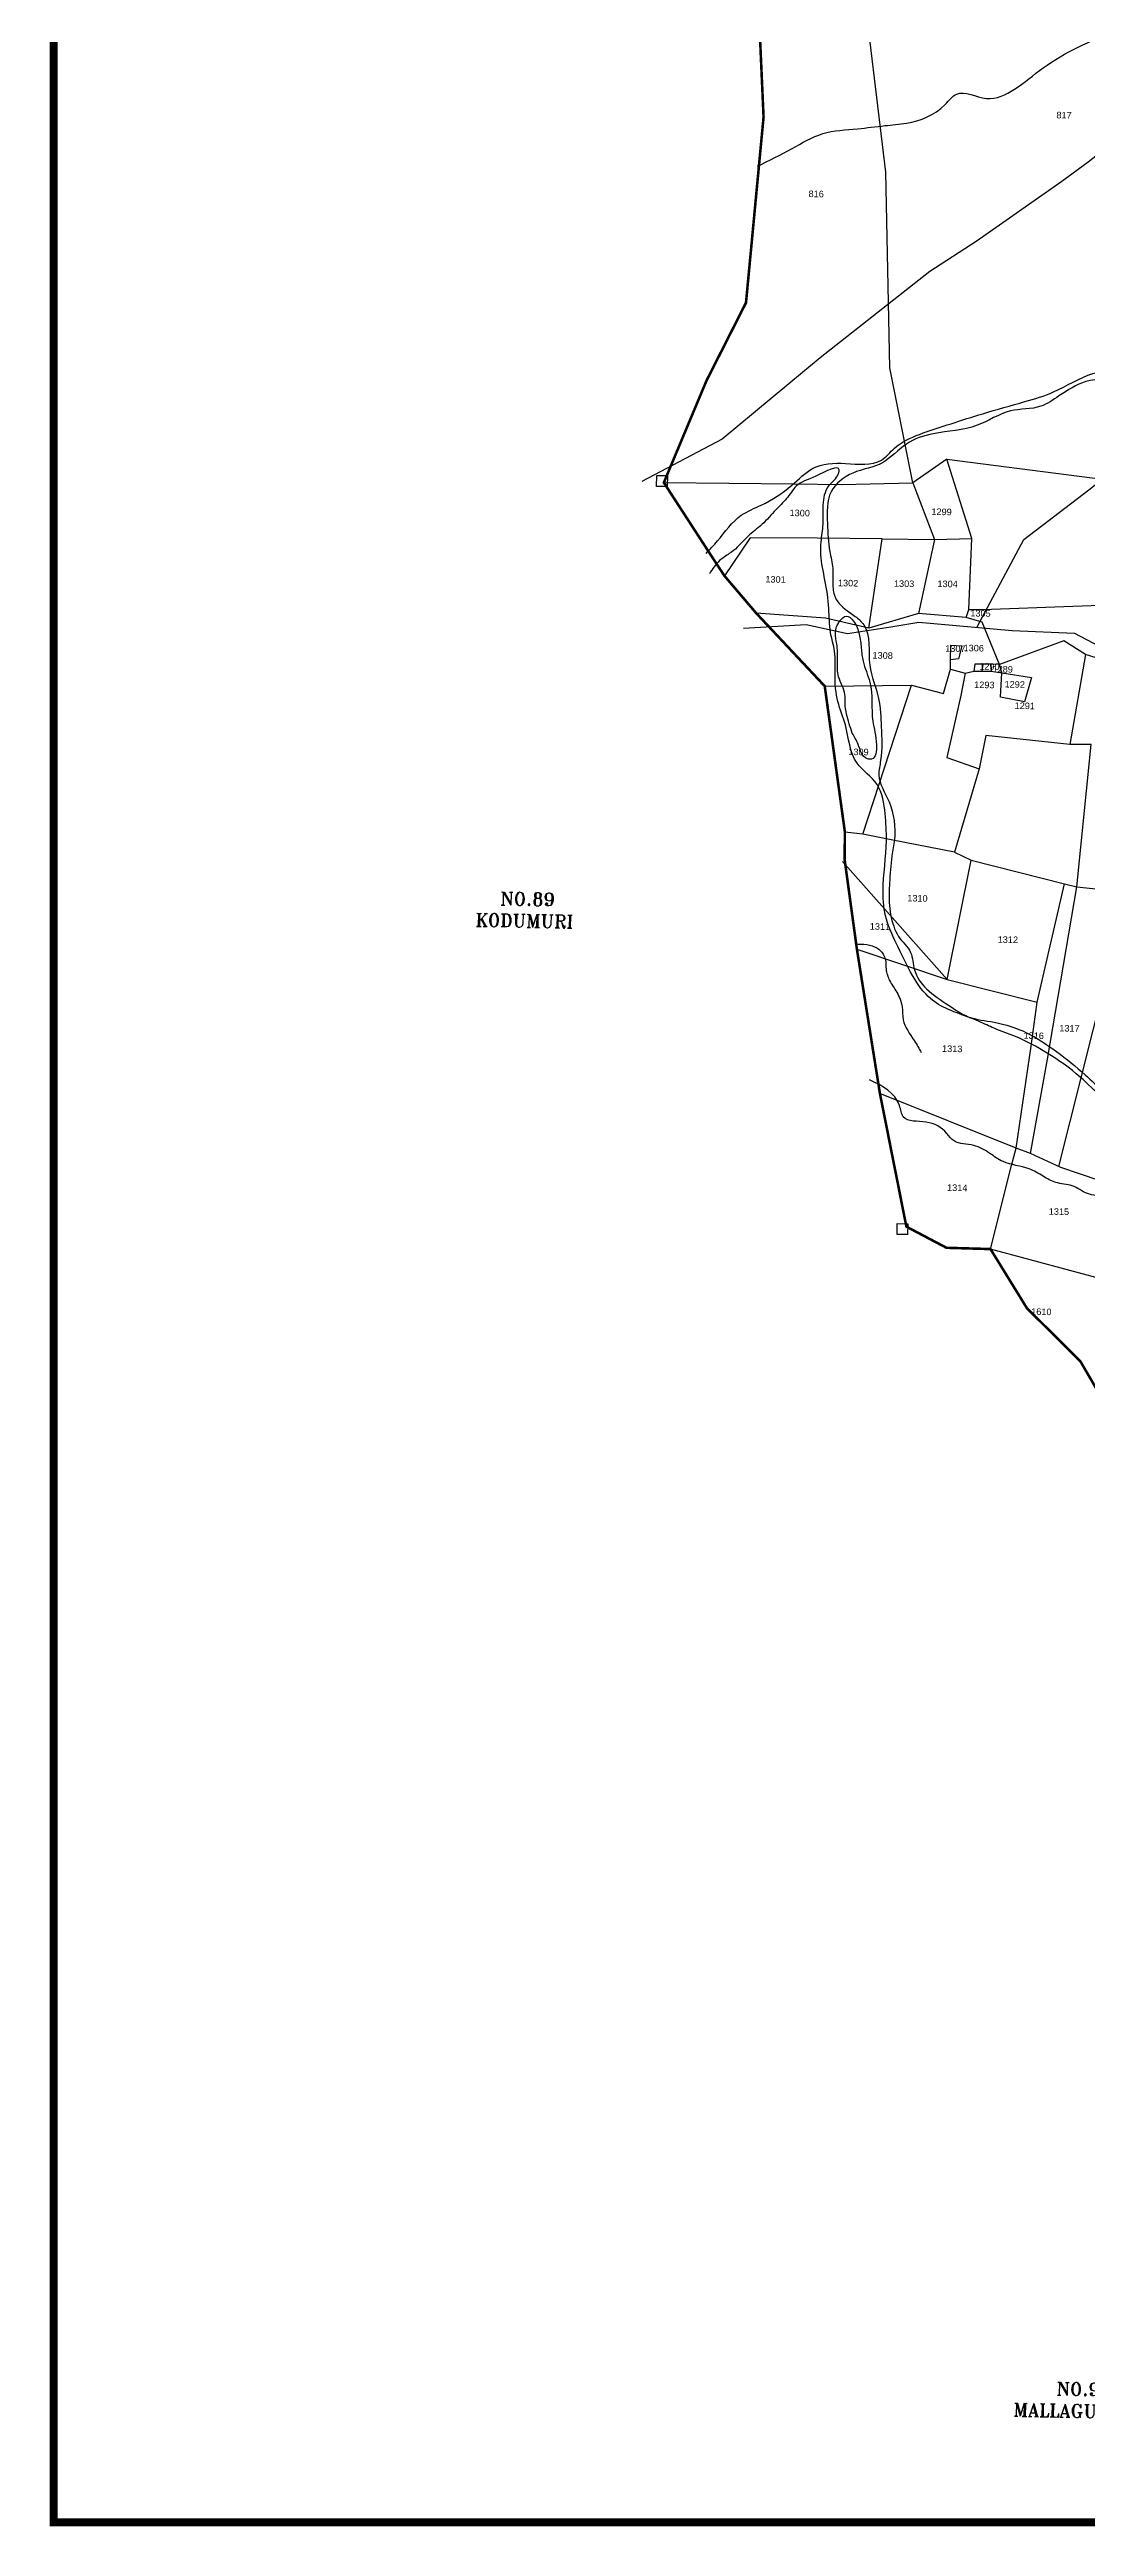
# Model space of a CAD drawing. Header units: inches. Extents: x 180371 to 213934, y 1621195 to 1632901.
# Drawn here: x 180371 to 182397, y 1621195 to 1626032 of the extents above; entities that cross this region are included whole.
import ezdxf
from ezdxf.enums import TextEntityAlignment as Align

# ---------------------------------------------------------------- set-up
doc = ezdxf.new("R2010")
doc.units = ezdxf.units.IN
doc.header["$MEASUREMENT"] = 0
for name, color, linetype in [('DIMENSION', 7, 'Continuous'), ('PAPER SIZE', 5, 'Continuous'), ('PLOTS', 7, 'Continuous'), ('ROAD', 1, 'Continuous'), ('STREAM', 4, 'Continuous'), ('VILLAGE BOUNDARY', 5, 'Continuous'), ('VILLAGE BOUNDRY STONES', 1, 'Continuous')]:
    doc.layers.add(name, color=color, linetype=linetype)
doc.styles.add('section', font='romant.shx', dxfattribs={"height": 2})
doc.styles.get("Standard").update_dxf_attribs({"font": 'arial.ttf'})

msp = doc.modelspace()

# ---------------------------------------------------------------- linework, layer by layer
at = {"layer": 'PAPER SIZE', "color": 5, "const_width": 16}
msp.add_lwpolyline([(180378.6, 1629257.8), (190010.1, 1629257.8), (190010.1, 1621202.7), (180378.6, 1621202.7)], close=True, dxfattribs=at)
at = {"layer": 'PLOTS'}
for points in [[(182159.9, 1624922.6), (182164.9, 1624938.4), (182171.3, 1625077.1), (182122.1, 1625231.9), (182055.7, 1625185.5), (182011.2, 1625410.3), (182003.4, 1625792.7), (181954.2, 1626198), (181962.1, 1626292.6), (181957.3, 1626331.2), (181950.1, 1626370), (181920.6, 1626355.7), (181907.3, 1626388), (181752.3, 1626294.3), (181553, 1626267.3), (181503, 1626240.4), (181312.3, 1626194.2)], [(182164.9, 1624938.4), (182191.7, 1624938.2), (182668.7, 1624956), (182671.3, 1624961.5), (182642.1, 1625157.9), (182602.7, 1625369.4), (182785.7, 1625940.4), (182867.1, 1626208.4), (182844.6, 1626310.4), (182802.8, 1626348), (182802.3, 1626371.9), (182837.4, 1626372), (182843.2, 1626346.2), (182802.8, 1626348)], [(182122.1, 1625231.9), (182638.8, 1625165.3)], [(181569.8, 1625186.1), (181823.4, 1625183.6), (181916.6, 1625182.7), (182055.7, 1625185.5), (182098.4, 1625074.9), (182171.3, 1625077.1)], [(181996.1, 1625076.4), (181868.8, 1625077.4), (181738.3, 1625078.4), (181688.3, 1625003.8)], [(181970.2, 1624902.1), (181996.1, 1625076.4), (182098.4, 1625074.9)], [(182098.4, 1625074.9), (182066.8, 1624930.4)], [(182129.2, 1624822.1), (182158.2, 1624814.1), (182174.9, 1624818), (182191.1, 1624818), (182208.7, 1624818), (182229.8, 1624814.7), (182287.4, 1624805.6), (182273.7, 1624758), (182226.7, 1624767.4), (182229.8, 1624814.7), (182224.8, 1624831.2), (182191.3, 1624913.8), (182159.9, 1624922.6), (182066.8, 1624930.4), (181970.2, 1624902.1), (181885.6, 1624921.5), (181750.3, 1624931)], [(181958.2, 1624499.9), (181990.2, 1624597.1), (182053, 1624790.6), (182115.7, 1624774.4), (182129.2, 1624822.1), (182129.6, 1624840.3), (182130.1, 1624868.5), (182151.3, 1624867.5), (182145.1, 1624841.7), (182129.6, 1624840.3)], [(182473.8, 1624378.6), (182486.9, 1624688.4), (182486.9, 1624821.2), (182393.1, 1624850.6), (182350.7, 1624877.2), (182224.8, 1624831.2), (182208.4, 1624831.3), (182193.2, 1624831.5), (182176.9, 1624831.3), (182174.9, 1624818)], [(182191.1, 1624818), (182193.2, 1624831.5)], [(182208.4, 1624831.3), (182208.7, 1624818)], [(182393.1, 1624850.6), (182362.2, 1624674.4)], [(181883.9, 1624788.6), (182053, 1624790.6)], [(182158.2, 1624814.1), (182149.4, 1624770.7), (182122.5, 1624649), (182185.1, 1624627.3)], [(182439.5, 1623626.6), (182207.5, 1623689.3), (182248.8, 1623852.4), (182257.4, 1623886.6), (182287.2, 1624085.8), (182298.6, 1624171.8), (182352.2, 1624402.4), (182375.9, 1624396.8), (182404.1, 1624674.9), (182362.2, 1624674.4), (182198.7, 1624692.2), (182185.1, 1624627.3), (182137.2, 1624464.1), (182013.5, 1624488.8), (181958.2, 1624499.9), (181923.2, 1624503.8)], [(181918.6, 1624446.3), (182122.6, 1624215.9)], [(182122.6, 1624215.9), (182170, 1624449)], [(182137.2, 1624464.1), (182170, 1624449), (182352.2, 1624402.4)], [(182375.9, 1624396.8), (182475.7, 1624386.3), (182519.6, 1624349.1), (182653.1, 1624328.8), (182763.3, 1624312.5), (182901.2, 1624334.1), (183134, 1624184.5), (183151.1, 1624263.8), (183066, 1624336.8), (182923.2, 1624435.8), (182900.3, 1624329.5), (182911.3, 1624179.2), (182910.5, 1624065.2), (182895.5, 1623957.2), (182887.7, 1623900.8), (182886.4, 1623841.1), (182609.6, 1623810.2), (182419.9, 1623823.1), (182345.1, 1623848.3), (182285.7, 1623876.1), (182257.4, 1623886.6), (181991.6, 1623993.3)], [(182285.7, 1623876.1), (182318.9, 1624060.3), (182375.9, 1624396.8)], [(182475.7, 1624386.3), (182407.5, 1624116.5), (182340.3, 1623850.5)], [(181946.7, 1624274.9), (182122.6, 1624215.9), (182298.6, 1624171.8)]]:
    msp.add_lwpolyline(points, dxfattribs=at)
at = {"layer": 'ROAD'}
for points in [[(184239.2, 1626764), (184191.7, 1626720.9), (184160.1, 1626675), (184044.5, 1626611.3), (183840.3, 1626510.3), (183751.8, 1626455.2), (183576.6, 1626385.9), (183478.9, 1626353.8), (183418.6, 1626343.5), (183349.6, 1626327), (183226.8, 1626265.7), (183184.4, 1626253.8), (183163, 1626226), (183119.9, 1626207.2), (182771.3, 1626062.1), (182572.1, 1625948.3), (182398.1, 1625811.7), (182346.5, 1625774), (182179.4, 1625657.2), (182089.2, 1625598.3), (181875, 1625430.1), (181683.9, 1625271), (181526.6, 1625188)], [(182181.2, 1624904.2), (182272.8, 1625075), (182399.7, 1625172), (182540.5, 1625283.7), (182801.9, 1625697.5), (183033, 1626026.1), (183163, 1626226)], [(181725.5, 1624901.6), (181847.6, 1624909), (181928.6, 1624891.7), (182013, 1624904.6), (182067.8, 1624913.9), (182250.1, 1624897), (182371.4, 1624892.3), (182466.2, 1624842.2)]]:
    msp.add_lwpolyline(points, dxfattribs=at)
at = {"layer": 'STREAM'}
for points in [[(181652.2, 1625047.6), (181674.7, 1625072.5), (181721, 1625122.3), (181760.1, 1625142.2), (181819.6, 1625181), (181860.3, 1625213.5), (181924.5, 1625223.6), (181994.7, 1625230.2), (182020.1, 1625253.4), (182068.7, 1625280.4), (182130.5, 1625301.2), (182192.3, 1625320.7), (182274.8, 1625344.4), (182330.6, 1625363.3), (182407.4, 1625399.1), (182478.3, 1625408.3), (182508.7, 1625409.7), (182600.9, 1625416.6), (182690.4, 1625422.1), (182812.7, 1625434.4), (182884.3, 1625441.6), (182983.4, 1625461.7), (183028.8, 1625464.1), (183082.7, 1625487.7), (183230.9, 1625532.2), (183313.7, 1625567.2), (183325.6, 1625595), (183411.5, 1625617.3), (183473.4, 1625638.1), (183528.1, 1625669.1), (183547.3, 1625694.7), (183579.2, 1625722.1), (183647, 1625765.1), (183705.8, 1625804.7), (183761.3, 1625838.9), (183812.5, 1625863.3), (183852.6, 1625897.2), (183876.6, 1625929.4), (183907.9, 1625953), (183966.8, 1625993.9), (184041.4, 1626054.5), (184072.4, 1626101.2), (184119.6, 1626157), (184146.7, 1626176.5), (184227, 1626214), (184259.5, 1626232.7), (184279.7, 1626278.3), (184299.5, 1626296.6), (184350.2, 1626327.7), (184396.6, 1626344.1), (184450.3, 1626328.3), (184480.6, 1626305.7), (184503.9, 1626301.3), (184544.4, 1626321.1), (184567.9, 1626354.2), (184633.9, 1626417), (184677.9, 1626476.8), (184718.2, 1626556.8), (184728.7, 1626583.9), (184746.4, 1626633), (184765.8, 1626730.5), (184778.1, 1626780.3), (184796.9, 1626850.7), (184828.3, 1626920.1), (184851.8, 1626959.7), (184875.7, 1626985.9), (184926.8, 1627064.6), (185022.1, 1627124.1), (185040, 1627151.8), (185134.7, 1627210.6), (185188.9, 1627250.2), (185205.3, 1627271.3), (185252.8, 1627338.1), (185285.8, 1627419.5), (185328.8, 1627465.4), (185405.8, 1627507.9), (185453.4, 1627551), (185546.3, 1627650.3), (185602.2, 1627705.2), (185638, 1627729.9), (185676, 1627756.5), (185700.5, 1627783.4), (185718.4, 1627908.9), (185726.4, 1628007.5), (185740.9, 1628100), (185746.7, 1628154.6), (185747.1, 1628177.3), (185774.2, 1628294.5), (185822.5, 1628370.9), (185859.8, 1628436.2), (185894.9, 1628487.6), (185964.9, 1628611.4), (186020.7, 1628696.4), (186059.5, 1628768.4), (186115.7, 1628840.6), (186167.2, 1628877.7), (186203.9, 1628875.6), (186304.2, 1628894.4), (186373.5, 1628889.8), (186439.4, 1628872.5), (186502, 1628848.8), (186558.3, 1628832.8), (186600.7, 1628817), (186631.3, 1628800.3), (186680.1, 1628784.4), (186728.9, 1628765.3), (186778.7, 1628745.1), (186826.3, 1628723.9), (186853, 1628719.1), (186865.7, 1628717.8), (186883.9, 1628719.5), (186906.5, 1628725.5), (186923.8, 1628734.8), (186949, 1628766.3)], [(181752.6, 1625804.2), (181820, 1625838.4), (181879.9, 1625867.6), (181948.2, 1625877.1), (182001.2, 1625883.3), (182043.4, 1625888.2), (182118.7, 1625924.4), (182141.6, 1625944.9), (182199.4, 1625936.5), (182254.1, 1625954.3), (182310, 1625995.9), (182452.9, 1626067.9), (182568, 1626100.4), (182643.6, 1626113.3), (182715, 1626133.6), (182769.9, 1626159.3), (182858.1, 1626188), (182934.6, 1626208.9), (183014.7, 1626229.1), (183085.9, 1626237.1), (183140.4, 1626246.1)], [(182863.5, 1624350.3), (182837.6, 1624382.4), (182809.5, 1624414.3), (182780.8, 1624456.1), (182749.6, 1624490.8), (182726.6, 1624507.5), (182707.8, 1624543.6), (182689.7, 1624572.1), (182682.2, 1624609.8), (182657.1, 1624655.4), (182634.4, 1624730.7), (182614.3, 1624787.4), (182609.3, 1624820.3), (182593.9, 1624897.5), (182585.7, 1624966.9), (182588.3, 1625006.7), (182578.5, 1625037.2), (182563.5, 1625165.8), (182570.5, 1625239.2), (182591.5, 1625349.6), (182625.2, 1625406.5), (182552.3, 1625402.4), (182464, 1625390.3), (182393.8, 1625383.3), (182341.2, 1625355.3), (182305.5, 1625335.2), (182246.4, 1625326), (182181.5, 1625298), (182095.7, 1625281.5), (182043.3, 1625261.3), (181996.6, 1625224.9), (181938.9, 1625204.8), (181896.5, 1625168.4), (181889.2, 1625106.3), (181893.8, 1625051.6), (181899.6, 1625019), (181900.1, 1624978.7), (181907.9, 1624955.5), (181943.3, 1624924.9), (181960.1, 1624908.5), (181971.7, 1624829.9), (181989.1, 1624764.4), (181994.3, 1624709.5), (181993, 1624643.7), (181989.7, 1624615.3), (182009.4, 1624562.5), (182019.8, 1624488.8), (182015, 1624457), (182010.4, 1624403.7), (182009.7, 1624366.3), (182018.5, 1624319.6), (182027.8, 1624300), (182051.5, 1624268.7), (182059.1, 1624234.6), (182082.7, 1624197.4), (182125.8, 1624165.3), (182164.2, 1624143.1), (182214.6, 1624132.3), (182278.1, 1624111.7), (182336.3, 1624075.1), (182392.3, 1624029.7), (182429.8, 1623996.3), (182498.9, 1623940.4), (182552.9, 1623861.6), (182572.5, 1623834.9), (182585.1, 1623809.7), (182615, 1623777.2), (182628.4, 1623753.4), (182635, 1623735.9), (182642.9, 1623713.5), (182655.2, 1623700.8), (182667.4, 1623690.9)], [(182679.8, 1623654.4), (182641, 1623717.7), (182612.3, 1623765.4), (182583.9, 1623803.9), (182560.1, 1623844.4), (182497.8, 1623923.8), (182468.8, 1623959), (182427.7, 1623986), (182382.6, 1624025.3), (182317.9, 1624072.2), (182256.4, 1624104.3), (182214.6, 1624120.5), (182185.6, 1624133.6), (182136, 1624152.9), (182096.7, 1624173.3), (182059.6, 1624216.1), (182027.4, 1624278.7), (182004.3, 1624333.4), (181997.9, 1624388.1), (182004.4, 1624487.4), (182001.7, 1624539.2), (181986.1, 1624596.6), (181946.9, 1624638.2), (181924.2, 1624713.1), (181909.6, 1624758.4), (181904, 1624809.8), (181903.2, 1624856.9), (181895.2, 1624893.3), (181891.9, 1624940.3), (181884.3, 1624995.9), (181876.5, 1625045.2), (181877, 1625070.6), (181880.6, 1625104.8), (181881, 1625142.1), (181891.7, 1625179.8), (181908.8, 1625199.5), (181912.3, 1625210.8), (181866.7, 1625199), (181828.3, 1625179.1), (181809.2, 1625154.8), (181788.7, 1625133.2), (181761.4, 1625104.4), (181733.6, 1625081), (181713.1, 1625059.8), (181697.5, 1625047.4), (181678.6, 1625033.8), (181658.7, 1625008.2)], [(181937.7, 1624696.9), (181949, 1624674.8), (181967.2, 1624646.7), (181975.4, 1624646.2), (181985, 1624673.6), (181977.7, 1624720.4), (181971.9, 1624796.5), (181958.7, 1624837.3), (181955.3, 1624863.1), (181951, 1624890.2), (181939.8, 1624915.8), (181926, 1624925.2), (181913.6, 1624916.3), (181904.8, 1624892.5), (181907.4, 1624871), (181909, 1624839.2), (181911, 1624806.8), (181923.4, 1624772.1), (181923.5, 1624755.9), (181926.6, 1624734), (181937.7, 1624696.9)], [(181943.7, 1624285.2), (181965.9, 1624283.8), (181985.8, 1624277.4), (181997.7, 1624265.4), (182002.3, 1624254.4), (182003.7, 1624236.1), (182010.6, 1624213.8), (182024.5, 1624190.9), (182034.9, 1624162.5), (182037, 1624137.2), (182058.8, 1624096.3), (182072.2, 1624073)], [(182531.5, 1623672.2), (182499.8, 1623711.6), (182481.4, 1623741.6), (182466.7, 1623758.5), (182455.5, 1623774.6), (182430, 1623790.1), (182396.9, 1623797.8), (182366.8, 1623812.9), (182334.9, 1623819.4), (182310.2, 1623831.5), (182282.9, 1623845.9), (182232, 1623860.2), (182206.1, 1623876.1), (182174.8, 1623891.7), (182136.3, 1623900.4), (182122.4, 1623915.2), (182081.6, 1623937.2), (182037.3, 1623947.7), (182029.9, 1623969.4), (181971.3, 1624020.1)]]:
    msp.add_spline(points, degree=3, dxfattribs=at)
at = {"layer": 'VILLAGE BOUNDARY', "const_width": 5}
msp.add_lwpolyline([(182441.7, 1623369.1), (182382.8, 1623470.4), (182278.7, 1623573.7), (182207.5, 1623689.3), (182121.6, 1623691.8), (182043.3, 1623733.1), (181991.6, 1623993.3), (181946.7, 1624274.9), (181922.8, 1624449.5), (181923.2, 1624503.8), (181883.9, 1624788.6), (181750.3, 1624931), (181688.3, 1625003.8), (181660.5, 1625046.2), (181569.8, 1625186.1), (181653.1, 1625385.3), (181730.2, 1625537.5), (181755.5, 1625805.2), (181764.5, 1625899.8), (181756, 1626089.5)], dxfattribs=at)
at = {"layer": 'VILLAGE BOUNDARY'}
msp.add_lwpolyline([(182441.7, 1623369.1), (182382.8, 1623470.4), (182278.7, 1623573.7), (182207.5, 1623689.3), (182121.6, 1623691.8), (182043.3, 1623733.1), (181991.6, 1623993.3), (181946.7, 1624274.9), (181922.8, 1624449.5), (181923.2, 1624503.8), (181883.9, 1624788.6), (181750.3, 1624931), (181688.3, 1625003.8), (181660.5, 1625046.2), (181569.8, 1625186.1), (181653.1, 1625385.3), (181730.2, 1625537.5), (181755.5, 1625805.2), (181764.5, 1625899.8), (181756, 1626089.5)], dxfattribs=at)
at = {"layer": 'VILLAGE BOUNDRY STONES'}
for points in [[(181556.2, 1625200.1), (181576.9, 1625199.7), (181576.5, 1625178.4), (181555.8, 1625178.8)], [(182025.4, 1623739.3), (182046.1, 1623738.9), (182045.6, 1623717.6), (182025, 1623718)]]:
    msp.add_lwpolyline(points, close=True, dxfattribs=at)

# ---------------------------------------------------------------- texts
at = {"layer": 'DIMENSION'}
for s, p in [('817', (182351.1, 1625903.7)), ('816', (181867.2, 1625749.9)), ('1300', (181835.1, 1625126.8)), ('1299', (182112, 1625129.1)), ('1301', (181787.9, 1624997.2)), ('1302', (181929.5, 1624989.9)), ('1303', (182038.9, 1624988.8)), ('1304', (182123.8, 1624988.3)), ('1305', (182188, 1624930.9)), ('1308', (181997, 1624848.6)), ('1307', (182138.9, 1624861.9)), ('1306', (182174.8, 1624863)), ('1290', (182205.4, 1624827)), ('1293', (182195.5, 1624791.1)), ('1289', (182231.4, 1624821.7)), ('1292', (182254.8, 1624792.1)), ('1291', (182274.5, 1624750.3)), ('1309', (181949.8, 1624660.2)), ('1310', (182065, 1624374.4)), ('1311', (181991.7, 1624319.2)), ('1312', (182241.4, 1624293.6)), ('1316', (182291.9, 1624106.1)), ('1317', (182361.7, 1624120.4)), ('1313', (182132.8, 1624080.5)), ('1314', (182142.6, 1623809)), ('1315', (182341.1, 1623762.5)), ('1610', (182306.8, 1623566.9))]:
    msp.add_text(s, height=12.77, rotation=358.8627, dxfattribs=at).set_placement(p, align=Align.MIDDLE_CENTER)
at = {"layer": 'ROAD', "char_height": 25.542, "attachment_point": 1, "rotation": 358.8627, "style": 'section'}
for s, insert in [('\\pi-21.82715;NO.89\\P\\pi-69.26316;KODUMURI', (181272.7, 1624386.3)), ('\\pi-22.4353;NO.94\\P\\pi-105.75239;MALLAGUNDLA', (182359.1, 1621476))]:
    msp.add_mtext_dynamic_manual_height_columns(s, width=68.246, gutter_width=10, heights=[0], dxfattribs=dict(at, insert=insert))

doc.saveas('drawing.dxf')
